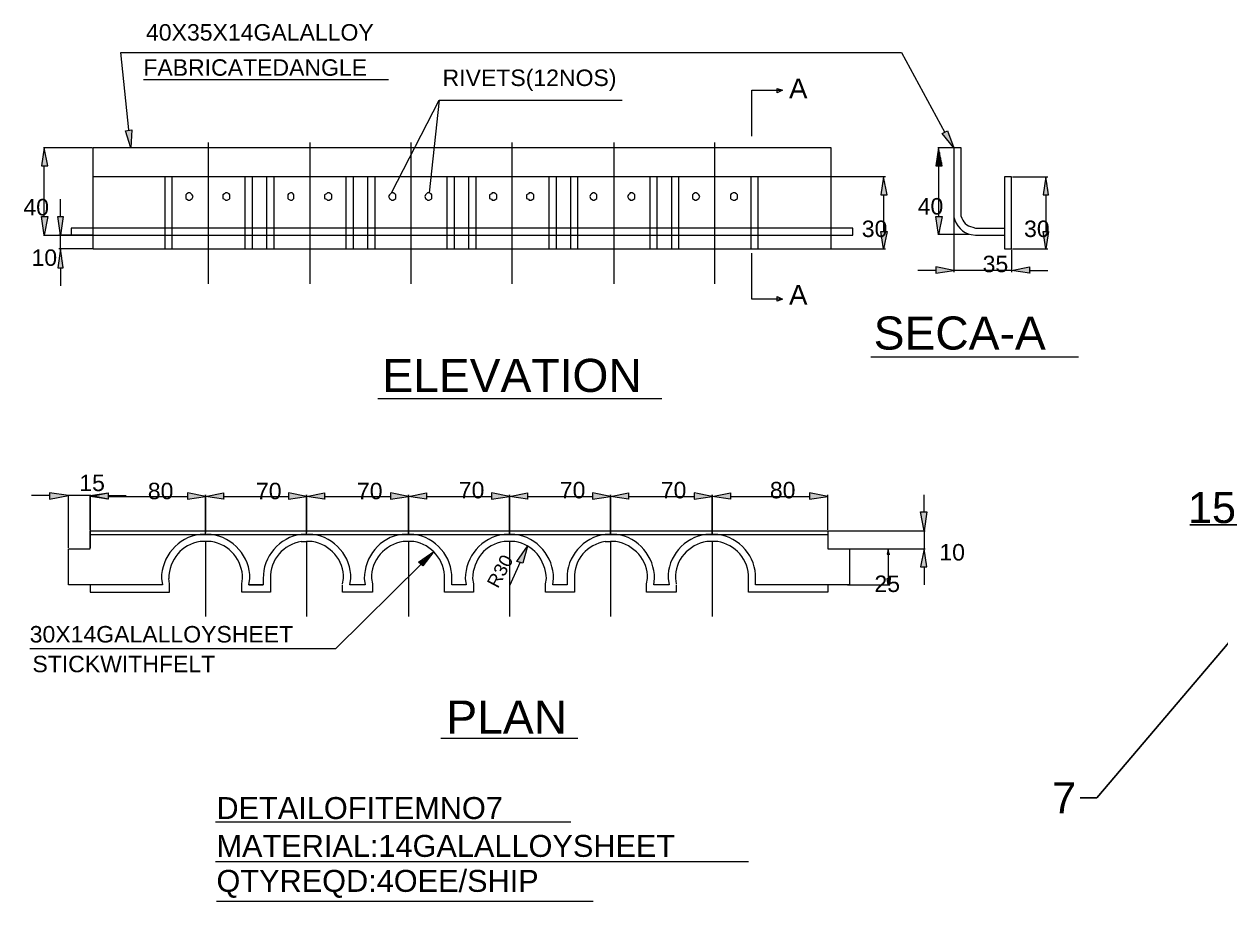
# Model space of a CAD drawing. Header units: millimetres. Extents: x -3009 to 55097, y -2803 to 5841.
# Drawn here: x 8273 to 8852, y 2913 to 3338 of the extents above; entities that cross this region are included whole.
import ezdxf
from ezdxf import colors
from ezdxf.entities.mleader import LeaderData, LeaderLine
from ezdxf.math import Vec2, Vec3

# ---------------------------------------------------------------- set-up
doc = ezdxf.new("R2010")
doc.units = ezdxf.units.MM
for name, color, linetype in [('DIM', 10, 'Continuous'), ('PDF2_Geometry', 7, 'Continuous'), ('PDF2_Solid Fills', 7, 'Continuous'), ('PDF2_Text', 7, 'Continuous')]:
    doc.layers.add(name, color=color, linetype=linetype)
doc.styles.add('PDF F1', font='arial.ttf')
doc.styles.get("Standard").update_dxf_attribs({"font": 'arial.ttf', "height": 15})
doc.dimstyles.new('DIM', dxfattribs={"dimtxt": 15, "dimasz": 3, "dimexe": 1.25, "dimexo": 0.625, "dimtad": 2, "dimtoh": 1, "dimdec": 0, "dimtxsty": 'Standard', "dimcen": 2.5, "dimclrd": 1, "dimclre": 4, "dimclrt": 1, "dimadec": 0, "dimazin": 0, "dimtfac": 1, "dimtdec": 0, "dimtmove": 0, "dimatfit": 3, "dimfxl": 1, "dimtfillclr": 4, "dimarcsym": 0})

# ---------------------------------------------------------------- blocks, each defined once
blk = doc.blocks.new('*D34')
at = {"layer": 'Defpoints', "color": 0, "transparency": 16777216}
for p in [(8862.26, 3095.37), (8862.26, 3079.7), (8877.26, 3079.7)]:
    blk.add_point(p, dxfattribs=at)
at = {"layer": 'DIM', "color": 1, "lineweight": -2, "transparency": 16777216}
for p, q in [((8862.26, 3095.37), (8837.82, 3095.37)), ((8874.26, 3095.37), (8865.26, 3095.37))]:
    blk.add_line(p, q, dxfattribs=at)
at = {"layer": 'DIM', "color": 4, "lineweight": -2, "transparency": 16777216}
for p, q in [((8862.26, 3080.32), (8862.26, 3096.62)), ((8877.26, 3080.32), (8877.26, 3096.62))]:
    blk.add_line(p, q, dxfattribs=at)
at = {"layer": 'DIM', "color": 1, "transparency": 16777216}
for points in [[(8865.26, 3095.87), (8865.26, 3094.87), (8862.26, 3095.37)], [(8874.26, 3095.87), (8874.26, 3094.87), (8877.26, 3095.37)]]:
    blk.add_solid(points, dxfattribs=at)
at = {"layer": 'DIM', "color": 1, "transparency": 16777216, "insert": (8848.54, 3103.65), "char_height": 15, "attachment_point": 5}
blk.add_mtext('15', dxfattribs=at)

msp = doc.modelspace()

# ---------------------------------------------------------------- hatches: boundary and pattern name
at = {"layer": 'PDF2_Solid Fills', "transparency": 33554559}
for points in [[(8324.34, 3281.34), (8324.77, 3283.53), (8324.77, 3287.02), (8323.9, 3287.02), (8322.15, 3286.59), (8322.15, 3285.71), (8322.59, 3285.71), (8322.59, 3283.53), (8323.02, 3283.53), (8323.02, 3282.21), (8323.46, 3282.21), (8323.46, 3280.47), (8323.9, 3280.47), (8323.9, 3278.72)], [(8284.12, 3270.41), (8283.68, 3270.41), (8283.68, 3273.03), (8283.25, 3273.03), (8283.25, 3275.66), (8282.81, 3275.66), (8282.81, 3277.84), (8282.33, 3277.84), (8281.93, 3273.91), (8281.5, 3271.29), (8281.06, 3269.97), (8281.06, 3269.1), (8284.12, 3269.1)], [(8717.75, 3271.29), (8717.31, 3271.29), (8717.31, 3273.47), (8716.88, 3273.47), (8716.88, 3276.09), (8716, 3276.09), (8715.56, 3273.91), (8715.13, 3271.29), (8714.69, 3269.97), (8714.69, 3269.1), (8717.75, 3269.1)], [(8691.09, 3256.42), (8690.65, 3256.42), (8690.65, 3259.05), (8690.21, 3259.05), (8690.21, 3262.11), (8689.77, 3262.11), (8689.77, 3263.42), (8689.34, 3263.42), (8688.9, 3260.79), (8688.46, 3258.17), (8688.03, 3255.99), (8688.03, 3255.11), (8691.09, 3255.11)], [(8769.77, 3255.99), (8769.33, 3255.99), (8769.33, 3258.61), (8768.89, 3258.61), (8768.89, 3261.23), (8768.46, 3261.23), (8768.46, 3263.85), (8767.97, 3263.85), (8767.58, 3260.79), (8767.15, 3258.17), (8766.71, 3255.99), (8766.71, 3255.11), (8769.77, 3255.11)], [(8283.25, 3238.94), (8284.12, 3245.06), (8281.06, 3245.06), (8281.06, 3244.18), (8281.5, 3244.18), (8281.5, 3241.12), (8281.93, 3241.12), (8281.93, 3238.5), (8282.37, 3238.5), (8282.37, 3235.88), (8282.81, 3238.5)], [(8291.55, 3244.18), (8291.99, 3245.06), (8288.93, 3245.06), (8288.93, 3243.31), (8289.37, 3243.31), (8289.37, 3241.12), (8289.8, 3241.12), (8289.8, 3238.5), (8290.24, 3238.5), (8290.24, 3235.88), (8291.11, 3241.12)], [(8716, 3239.81), (8716, 3236.75), (8716.88, 3236.75), (8716.88, 3239.38), (8717.69, 3245.06), (8715.13, 3245.06), (8715.13, 3242.44), (8715.56, 3242.44), (8715.56, 3239.81)], [(8690.65, 3235), (8691.02, 3237.63), (8688.03, 3237.63), (8688.03, 3237.19), (8688.46, 3237.19), (8688.46, 3234.57), (8688.9, 3234.57), (8688.9, 3231.94), (8689.34, 3231.94), (8689.34, 3229.32), (8689.77, 3229.32), (8690.21, 3228.88), (8690.21, 3233.69)], [(8769.33, 3236.75), (8769.62, 3237.63), (8766.71, 3237.63), (8766.71, 3236.32), (8767.15, 3236.32), (8767.15, 3233.69), (8767.58, 3233.69), (8767.58, 3231.51), (8768.02, 3231.51), (8768.02, 3228.88), (8768.46, 3230.63)], [(8291.99, 3221.02), (8291.55, 3221.02), (8291.55, 3223.64), (8291.11, 3223.64), (8291.11, 3226.26), (8290.68, 3226.26), (8290.68, 3228.88), (8290.24, 3228.88), (8289.8, 3225.82), (8288.93, 3220.58), (8291.99, 3220.14)], [(8714.69, 3217.08), (8715.56, 3217.52), (8719.06, 3217.96), (8721.68, 3218.39), (8723.43, 3218.74), (8723.43, 3218.9), (8721.25, 3219.27), (8716.88, 3220.14), (8714.69, 3220.14)], [(8758.84, 3217.52), (8760.59, 3217.08), (8760.59, 3220.14), (8759.28, 3220.14), (8757.53, 3219.7), (8753.59, 3219.27), (8752.28, 3218.83), (8754.03, 3218.39), (8756.65, 3217.96)], [(8288.93, 3110.42), (8285.87, 3110.86), (8284.99, 3110.86), (8284.99, 3107.8), (8291.11, 3108.67), (8291.55, 3109.11), (8294.17, 3109.55)], [(8312.53, 3110.86), (8312.1, 3110.42), (8308.6, 3109.99), (8304.67, 3109.59), (8304.67, 3109.46), (8310.79, 3108.24), (8313.41, 3107.8), (8313.41, 3110.86)], [(8311.66, 3107.8), (8313.41, 3107.36), (8313.41, 3110.42), (8312.1, 3110.42), (8310.35, 3109.99), (8306.41, 3109.55), (8305.54, 3109.11), (8307.29, 3108.67)], [(8354.94, 3109.99), (8353.62, 3110.42), (8351.88, 3110.42), (8351.88, 3107.36), (8352.75, 3107.8), (8354.5, 3108.24), (8357.56, 3108.67), (8361.05, 3109.11), (8358.43, 3109.55)], [(8368.49, 3107.8), (8369.8, 3107.36), (8369.8, 3110.42), (8368.49, 3110.42), (8366.3, 3109.99), (8363.24, 3109.55), (8361.49, 3109.11), (8366.74, 3108.24)], [(8404.33, 3109.99), (8403.02, 3110.42), (8400.83, 3110.42), (8400.83, 3107.36), (8401.71, 3107.8), (8403.89, 3108.24), (8406.52, 3108.67), (8410.01, 3109.11), (8407.39, 3109.55)], [(8417.01, 3107.8), (8418.76, 3107.36), (8418.76, 3110.42), (8417.44, 3110.42), (8415.7, 3109.99), (8411.76, 3109.55), (8410.45, 3109.11), (8412.2, 3108.67), (8414.82, 3108.24)], [(8456.35, 3109.55), (8451.98, 3110.42), (8450.23, 3110.42), (8450.23, 3107.51), (8451.1, 3107.8), (8457.22, 3108.67), (8458.97, 3109.11)], [(8467.28, 3107.8), (8467.71, 3107.58), (8467.71, 3110.42), (8466.4, 3110.42), (8462.03, 3109.55), (8458.53, 3109.11), (8462.03, 3108.67), (8465.09, 3108.24)], [(8502.68, 3109.99), (8500.94, 3110.42), (8499.19, 3110.42), (8499.19, 3107.36), (8501.81, 3108.24), (8504.87, 3108.67), (8507.49, 3109.11), (8505.31, 3109.55)], [(8516.23, 3107.8), (8517.11, 3107.36), (8517.11, 3110.42), (8515.36, 3110.42), (8510.99, 3109.55), (8507.93, 3109.11), (8510.99, 3108.67), (8514.49, 3108.24)], [(8551.64, 3109.99), (8550.33, 3110.42), (8548.15, 3110.42), (8548.15, 3107.36), (8549.89, 3107.8), (8551.21, 3108.24), (8554.26, 3108.67), (8556.45, 3109.11), (8554.7, 3109.55)], [(8564.76, 3110.42), (8561.26, 3109.99), (8559.51, 3109.55), (8557.32, 3109.18), (8557.32, 3109.02), (8559.07, 3108.67), (8563.44, 3108.24), (8565.19, 3107.8), (8566.07, 3107.36), (8566.07, 3110.42)], [(8604.53, 3109.55), (8600.16, 3110.42), (8597.54, 3110.42), (8597.54, 3107.45), (8605.85, 3109.11)], [(8614.59, 3110.86), (8612.4, 3110.42), (8611.97, 3109.99), (8608.91, 3109.55), (8607.16, 3109.11), (8612.4, 3108.24), (8613.71, 3107.8), (8615.03, 3107.8), (8615.03, 3110.86)], [(8656.12, 3110.42), (8654.37, 3110.86), (8653.49, 3110.86), (8653.49, 3107.8), (8654.37, 3107.8), (8656.12, 3108.24), (8659.18, 3108.67), (8662.67, 3109.11), (8660.05, 3109.55), (8656.55, 3109.99)], [(8709.88, 3098.62), (8710.32, 3100.81), (8710.32, 3101.68), (8707.26, 3101.68), (8707.7, 3101.24), (8707.7, 3098.62), (8708.13, 3098.62), (8708.13, 3096.43), (8708.57, 3096.43), (8708.57, 3093.81), (8709.01, 3093.81), (8709.01, 3092.5), (8709.45, 3096)], [(8511.86, 3077.2), (8513.18, 3077.2), (8514.05, 3076.76), (8514.49, 3076.33), (8514.49, 3076.76), (8514.92, 3078.08), (8515.36, 3079.82), (8515.8, 3081.14), (8516.23, 3082.88), (8516.67, 3083.76), (8516.23, 3083.76), (8515.8, 3083.32), (8515.36, 3082.45), (8514.49, 3081.57), (8514.05, 3080.7), (8513.18, 3079.82), (8512.74, 3078.95), (8511.86, 3078.08)], [(8691.96, 3081.57), (8691.96, 3083.76), (8691.52, 3083.76), (8691.52, 3080.7), (8692.4, 3080.7), (8692.4, 3081.57)], [(8709.01, 3082.45), (8708.57, 3080.7), (8708.13, 3078.51), (8707.7, 3076.76), (8707.26, 3075.45), (8710.32, 3075.07), (8710.32, 3077.2), (8709.88, 3077.2), (8709.88, 3079.82), (8709.45, 3079.82), (8709.45, 3082.45)], [(8691.09, 3069.33), (8691.52, 3068.9), (8691.52, 3066.27), (8691.6, 3066.27), (8691.96, 3068.46), (8692.4, 3069.33)]]:
    msp.add_hatch(color=256, dxfattribs=at).paths.add_polyline_path(points)
h = msp.add_hatch(color=256, dxfattribs=at)
h.paths.add_polyline_path([(8720.81, 3285.27), (8720.81, 3286.59), (8720.37, 3286.59), (8720.37, 3285.71), (8719.5, 3285.71), (8717.75, 3285.27), (8718.62, 3284.84), (8718.62, 3283.96), (8719.06, 3283.96), (8719.06, 3283.09), (8719.5, 3283.09), (8721.25, 3281.34), (8721.25, 3280.47), (8721.68, 3280.47), (8723, 3279.15), (8723, 3280.03), (8722.56, 3280.03), (8722.56, 3281.34), (8722.12, 3281.34), (8722.12, 3282.65), (8721.68, 3282.65), (8721.68, 3283.96), (8721.25, 3283.96), (8721.25, 3285.27)])
h.paths.add_polyline_path([(8723.43, 3278.72), (8723, 3278.72), (8723.43, 3278.28)])
h = msp.add_hatch(color=256, dxfattribs=at)
h.paths.add_polyline_path([(8469.9, 3081.14), (8470.34, 3080.7), (8470.34, 3081.14)])
h.paths.add_polyline_path([(8470.34, 3081.57), (8470.77, 3081.14), (8470.77, 3081.57)])
h.paths.add_polyline_path([(8463.78, 3077.2), (8464.65, 3076.76), (8465.53, 3075.89), (8466.4, 3075.45), (8466.4, 3075.89), (8466.84, 3076.33), (8467.28, 3077.2), (8468.15, 3078.08), (8468.59, 3078.95), (8469.46, 3079.82), (8469.9, 3080.7), (8469.03, 3080.7), (8468.59, 3080.26), (8468.15, 3079.82), (8467.28, 3079.39), (8466.4, 3078.51), (8465.53, 3078.08), (8465.09, 3077.64)])

# ---------------------------------------------------------------- linework, layer by layer
at = {"layer": 'PDF2_Geometry', "lineweight": 13}
for points in [[(8323.46, 3287.02), (8319.53, 3324.62), (8698.08, 3324.62), (8719.06, 3285.71)], [(8330.46, 3311.5), (8449.35, 3311.5)], [(8625.52, 3283.96), (8625.52, 3306.26), (8640.38, 3306.26), (8637.76, 3304.94), (8637.76, 3307.13), (8640.38, 3306.26)], [(8450.67, 3256.42), (8473.83, 3301.45), (8469.03, 3256.42)], [(8473.83, 3301.45), (8562.57, 3301.45)], [(8305.54, 3278.28), (8281.93, 3278.28)], [(8690.21, 3264.29), (8663.98, 3264.29), (8663.98, 3278.28), (8305.98, 3278.28), (8305.98, 3264.29)], [(8361.93, 3212.27), (8361.93, 3280.9)], [(8411.32, 3212.27), (8411.32, 3280.9)], [(8460.28, 3212.27), (8460.28, 3280.9)], [(8509.24, 3212.27), (8509.24, 3280.9)], [(8558.64, 3212.27), (8558.64, 3280.9)], [(8607.59, 3212.27), (8607.59, 3280.9)], [(8723, 3278.28), (8715.56, 3278.28)], [(8726.93, 3245.06), (8726.93, 3246.81), (8726.93, 3278.28), (8723.43, 3278.28), (8723.43, 3246.81), (8723.43, 3244.62)], [(8282.37, 3245.06), (8282.37, 3269.54)], [(8716, 3269.54), (8716, 3245.06)], [(8340.95, 3229.32), (8340.95, 3264.29)], [(8344.44, 3229.32), (8344.44, 3264.29)], [(8379.85, 3229.32), (8379.85, 3264.29)], [(8383.35, 3229.32), (8383.35, 3264.29)], [(8390.34, 3229.32), (8390.34, 3264.29)], [(8393.84, 3229.32), (8393.84, 3264.29)], [(8428.81, 3229.32), (8428.81, 3264.29)], [(8432.31, 3229.32), (8432.31, 3264.29)], [(8439.3, 3229.32), (8439.3, 3264.29)], [(8442.8, 3229.32), (8442.8, 3264.29)], [(8477.77, 3229.32), (8477.77, 3264.29)], [(8481.26, 3229.32), (8481.26, 3264.29)], [(8488.26, 3229.32), (8488.26, 3264.29)], [(8491.76, 3229.32), (8491.76, 3264.29)], [(8527.16, 3229.32), (8527.16, 3264.29)], [(8530.66, 3229.32), (8530.66, 3264.29)], [(8537.65, 3229.32), (8537.65, 3264.29)], [(8541.15, 3229.32), (8541.15, 3264.29)], [(8576.12, 3229.32), (8576.12, 3264.29)], [(8579.62, 3229.32), (8579.62, 3264.29)], [(8586.61, 3229.32), (8586.61, 3264.29)], [(8590.11, 3229.32), (8590.11, 3264.29)], [(8625.08, 3229.32), (8625.08, 3264.29)], [(8628.58, 3229.32), (8628.58, 3264.29)], [(8751.85, 3264.29), (8768.89, 3264.29)], [(8689.34, 3255.55), (8689.34, 3237.63)], [(8768.02, 3255.55), (8768.02, 3237.63)], [(8290.24, 3245.06), (8290.24, 3253.36)], [(8723.43, 3245.06), (8723.43, 3217.96)], [(8730.86, 3236.32), (8715.56, 3236.32)], [(8731.74, 3236.32), (8733.92, 3235.88), (8747.91, 3235.88)], [(8732.61, 3239.81), (8733.92, 3239.38), (8747.91, 3239.38)], [(8281.93, 3235.88), (8305.54, 3235.88), (8289.37, 3235.88)], [(8290.24, 3229.32), (8290.24, 3235.88)], [(8305.54, 3229.32), (8289.37, 3229.32)], [(8640.38, 3204.84), (8637.76, 3203.97), (8637.76, 3206.15), (8640.38, 3204.84), (8625.52, 3204.84), (8625.52, 3227.14)], [(8663.98, 3229.32), (8690.21, 3229.32)], [(8751.41, 3228.88), (8751.41, 3217.96)], [(8751.85, 3229.32), (8768.89, 3229.32)], [(8290.24, 3220.14), (8290.24, 3211.4)], [(8714.69, 3218.83), (8705.95, 3218.83)], [(8751.41, 3218.83), (8723.43, 3218.83)], [(8760.15, 3218.83), (8768.89, 3218.83)], [(8683.22, 3176.87), (8783.76, 3176.87)], [(8444.11, 3156.76), (8581.8, 3156.76)], [(8284.99, 3109.55), (8276.25, 3109.55)], [(8294.17, 3084.2), (8294.17, 3109.99)], [(8304.67, 3109.55), (8294.17, 3109.55)], [(8304.67, 3092.94), (8304.67, 3109.99), (8304.67, 3084.2)], [(8313.41, 3109.55), (8322.15, 3109.55)], [(8313.41, 3109.11), (8351.88, 3109.11)], [(8360.62, 3091.19), (8360.62, 3109.99), (8360.62, 3091.63)], [(8369.36, 3109.11), (8400.83, 3109.11)], [(8409.58, 3091.19), (8409.58, 3109.99), (8409.58, 3091.63)], [(8418.32, 3109.11), (8450.23, 3109.11)], [(8467.71, 3109.11), (8499.19, 3109.11)], [(8516.67, 3109.11), (8548.15, 3109.11)], [(8565.63, 3109.11), (8597.54, 3109.11)], [(8615.03, 3109.11), (8653.49, 3109.11)], [(8662.24, 3092.94), (8662.24, 3109.99)], [(8709.01, 3101.68), (8709.01, 3109.99)], [(8304.67, 3090.75), (8304.67, 3092.5), (8662.24, 3092.5), (8662.24, 3090.75)], [(8653.93, 3092.5), (8709.45, 3092.5)], [(8709.01, 3092.5), (8709.01, 3083.76)], [(8339.2, 3069.33), (8339.64, 3066.27), (8294.17, 3066.27), (8294.17, 3083.76), (8304.67, 3083.76), (8304.67, 3090.75), (8662.24, 3090.75), (8662.24, 3083.76), (8672.73, 3083.76), (8672.73, 3066.27), (8662.24, 3066.27), (8662.24, 3062.78), (8623.77, 3062.78), (8623.77, 3066.71), (8623.77, 3069.33)], [(8363.24, 3090.75), (8360.62, 3090.75), (8357.99, 3090.75)], [(8360.62, 3087.26), (8357.99, 3087.26)], [(8412.64, 3090.75), (8409.58, 3090.75), (8406.95, 3090.75)], [(8406.95, 3087.26), (8409.58, 3087.26), (8409.58, 3050.97)], [(8412.2, 3087.26), (8409.58, 3087.26)], [(8461.59, 3090.75), (8458.97, 3090.75), (8455.91, 3090.75)], [(8458.97, 3087.26), (8456.35, 3087.26)], [(8461.59, 3087.26), (8458.97, 3087.26), (8458.97, 3050.97)], [(8510.55, 3090.75), (8507.93, 3090.75), (8505.31, 3090.75)], [(8507.93, 3087.26), (8505.31, 3087.26)], [(8510.55, 3087.26), (8507.93, 3087.26), (8507.93, 3050.97)], [(8559.95, 3090.75), (8556.89, 3090.75), (8554.26, 3090.75)], [(8554.26, 3087.26), (8556.89, 3087.26), (8556.89, 3050.97)], [(8559.51, 3087.26), (8556.89, 3087.26)], [(8608.91, 3090.75), (8606.28, 3090.75), (8603.22, 3090.75)], [(8606.28, 3087.26), (8603.66, 3087.26)], [(8608.91, 3087.26), (8606.28, 3087.26), (8606.28, 3050.97)], [(8664.86, 3083.76), (8709.45, 3083.76)], [(8673.16, 3083.76), (8692.4, 3083.76)], [(8691.52, 3081.14), (8691.52, 3069.33)], [(8465.09, 3076.33), (8423.56, 3035.24), (8293.3, 3035.24), (8275.38, 3035.24)], [(8513.18, 3077.2), (8507.93, 3065.84)], [(8709.01, 3075.02), (8709.01, 3066.27)], [(8304.67, 3066.27), (8304.67, 3062.78), (8343.13, 3062.78), (8343.13, 3066.71), (8342.7, 3069.33)], [(8388.59, 3069.33), (8388.59, 3066.27), (8381.6, 3066.27), (8382.04, 3069.33)], [(8441.05, 3069.33), (8441.49, 3066.71), (8441.49, 3062.78), (8427.06, 3062.78), (8427.06, 3066.27)], [(8427.06, 3066.71), (8427.5, 3069.33)], [(8437.55, 3069.33), (8437.99, 3066.27), (8430.56, 3066.27), (8431, 3069.33)], [(8490.01, 3069.33), (8490.44, 3066.71), (8490.44, 3066.27), (8490.44, 3062.78), (8476.46, 3062.78), (8476.46, 3066.71)], [(8476.46, 3066.27), (8476.46, 3066.71), (8476.46, 3069.33)], [(8486.51, 3069.33), (8486.95, 3066.27), (8479.95, 3066.27), (8479.95, 3069.33)], [(8539.4, 3069.33), (8539.4, 3066.71), (8539.4, 3062.78), (8525.41, 3062.78), (8525.41, 3066.71), (8525.85, 3069.33)], [(8535.91, 3069.33), (8535.91, 3066.27), (8528.91, 3066.27), (8529.35, 3069.33)], [(8588.8, 3066.27), (8588.8, 3062.78), (8574.37, 3062.78), (8574.37, 3066.71), (8574.81, 3069.33)], [(8584.86, 3069.33), (8585.3, 3066.27), (8577.87, 3066.27), (8578.31, 3069.33)], [(8588.36, 3069.33), (8588.8, 3066.71)], [(8671.42, 3066.27), (8662.24, 3066.27), (8627.27, 3066.27), (8627.27, 3069.33)], [(8381.6, 3066.27), (8388.59, 3066.27)], [(8671.85, 3066.27), (8692.4, 3066.27)], [(8474.71, 2991.96), (8541.15, 2991.96)], [(8365.43, 2951.31), (8537.65, 2951.31)], [(8365.43, 2932.08), (8623.77, 2932.08)], [(8365.86, 2912.84), (8548.58, 2912.84)]]:
    msp.add_lwpolyline(points, dxfattribs=at)
for points in [[(8324.77, 3287.02), (8324.34, 3278.28), (8321.71, 3286.59)], [(8720.37, 3286.59), (8723.43, 3278.28), (8717.75, 3285.27)], [(8281.06, 3269.54), (8284.12, 3269.54), (8282.37, 3278.28)], [(8714.69, 3269.54), (8717.75, 3269.54), (8716, 3278.28)], [(8305.98, 3229.32), (8663.98, 3229.32), (8663.98, 3264.29), (8305.98, 3264.29)], [(8688.03, 3255.55), (8691.09, 3255.55), (8689.34, 3264.29)], [(8751.41, 3235.88), (8751.41, 3239.38), (8751.41, 3264.29), (8747.91, 3264.29), (8747.91, 3235.88), (8747.91, 3229.32), (8751.41, 3229.32)], [(8766.71, 3255.55), (8769.33, 3255.55), (8768.02, 3264.29)], [(8354.5, 3254.68), (8354.06, 3255.55), (8353.62, 3255.99), (8353.19, 3256.42), (8352.31, 3256.42), (8351.44, 3255.99), (8351, 3255.55), (8351, 3254.68), (8351, 3253.8), (8351.44, 3253.36), (8352.31, 3252.93), (8353.19, 3252.93), (8353.62, 3253.36), (8354.06, 3253.8)], [(8372.42, 3254.68), (8372.42, 3255.55), (8371.98, 3255.99), (8371.11, 3256.42), (8370.23, 3256.42), (8369.8, 3255.99), (8368.92, 3255.55), (8368.92, 3254.68), (8368.92, 3253.8), (8369.8, 3253.36), (8370.23, 3252.93), (8371.11, 3252.93), (8371.98, 3253.36), (8372.42, 3253.8)], [(8403.46, 3254.68), (8403.46, 3255.55), (8403.02, 3255.99), (8402.58, 3256.42), (8401.71, 3256.42), (8400.83, 3255.99), (8400.4, 3255.55), (8400.4, 3254.68), (8400.4, 3253.8), (8400.83, 3253.36), (8401.71, 3252.93), (8402.58, 3252.93), (8403.02, 3253.36), (8403.46, 3253.8)], [(8421.82, 3254.68), (8421.82, 3255.55), (8421.38, 3255.99), (8420.5, 3256.42), (8419.63, 3256.42), (8419.19, 3255.99), (8418.32, 3255.55), (8418.32, 3254.68), (8418.32, 3253.8), (8419.19, 3253.36), (8419.63, 3252.93), (8420.5, 3252.93), (8421.38, 3253.36), (8421.82, 3253.8)], [(8452.85, 3254.68), (8452.85, 3255.55), (8452.41, 3255.99), (8451.54, 3256.42), (8450.67, 3256.42), (8450.23, 3255.99), (8449.79, 3255.55), (8449.35, 3254.68), (8449.79, 3253.8), (8450.23, 3253.36), (8450.67, 3252.93), (8451.54, 3252.93), (8452.41, 3253.36), (8452.85, 3253.8)], [(8470.34, 3254.68), (8470.34, 3255.55), (8469.9, 3255.99), (8469.03, 3256.42), (8468.15, 3256.42), (8467.71, 3255.99), (8467.28, 3255.55), (8466.84, 3254.68), (8467.28, 3253.8), (8467.71, 3253.36), (8468.15, 3252.93), (8469.03, 3252.93), (8469.9, 3253.36), (8470.34, 3253.8)], [(8501.81, 3254.68), (8501.81, 3255.55), (8501.37, 3255.99), (8500.5, 3256.42), (8499.62, 3256.42), (8499.19, 3255.99), (8498.31, 3255.55), (8498.31, 3254.68), (8498.31, 3253.8), (8499.19, 3253.36), (8499.62, 3252.93), (8500.5, 3252.93), (8501.37, 3253.36), (8501.81, 3253.8)], [(8519.73, 3254.68), (8519.73, 3255.55), (8519.29, 3255.99), (8518.42, 3256.42), (8517.55, 3256.42), (8517.11, 3255.99), (8516.23, 3255.55), (8516.23, 3254.68), (8516.23, 3253.8), (8517.11, 3253.36), (8517.55, 3252.93), (8518.42, 3252.93), (8519.29, 3253.36), (8519.73, 3253.8)], [(8550.33, 3254.68), (8550.33, 3255.55), (8549.89, 3255.99), (8549.02, 3256.42), (8548.58, 3256.42), (8547.71, 3255.99), (8547.27, 3255.55), (8546.83, 3254.68), (8547.27, 3253.8), (8547.71, 3253.36), (8548.58, 3252.93), (8549.02, 3252.93), (8549.89, 3253.36), (8550.33, 3253.8)], [(8568.69, 3254.68), (8568.69, 3255.55), (8568.25, 3255.99), (8567.38, 3256.42), (8566.5, 3256.42), (8566.07, 3255.99), (8565.63, 3255.55), (8565.19, 3254.68), (8565.63, 3253.8), (8566.07, 3253.36), (8566.5, 3252.93), (8567.38, 3252.93), (8568.25, 3253.36), (8568.69, 3253.8)], [(8600.16, 3254.68), (8599.73, 3255.55), (8599.29, 3255.99), (8598.41, 3256.42), (8597.98, 3256.42), (8597.1, 3255.99), (8596.67, 3255.55), (8596.67, 3254.68), (8596.67, 3253.8), (8597.1, 3253.36), (8597.98, 3252.93), (8598.41, 3252.93), (8599.29, 3253.36), (8599.73, 3253.8)], [(8618.52, 3254.68), (8618.52, 3255.55), (8618.09, 3255.99), (8617.21, 3256.42), (8616.34, 3256.42), (8615.46, 3255.99), (8615.03, 3255.55), (8615.03, 3254.68), (8615.03, 3253.8), (8615.46, 3253.36), (8616.34, 3252.93), (8617.21, 3252.93), (8618.09, 3253.36), (8618.52, 3253.8)], [(8281.06, 3245.06), (8284.12, 3245.06), (8282.37, 3235.88)], [(8288.93, 3245.06), (8291.55, 3245.06), (8290.24, 3235.88)], [(8714.69, 3245.06), (8717.75, 3245.06), (8716, 3236.32)], [(8663.98, 3239.38), (8305.98, 3239.38), (8295.49, 3239.38), (8295.49, 3235.88), (8305.98, 3235.88), (8663.98, 3235.88), (8674.47, 3235.88), (8674.47, 3239.38)], [(8688.03, 3237.63), (8691.09, 3237.63), (8689.34, 3229.32)], [(8766.71, 3237.63), (8769.33, 3237.63), (8768.02, 3229.32)], [(8288.93, 3220.14), (8291.55, 3220.14), (8290.24, 3229.32)], [(8714.69, 3220.58), (8714.69, 3217.52), (8723.43, 3218.83)], [(8760.15, 3220.58), (8760.15, 3217.52), (8751.41, 3218.83)], [(8284.99, 3110.86), (8284.99, 3107.8), (8294.17, 3109.55)], [(8313.41, 3110.86), (8313.41, 3107.8), (8304.67, 3109.11)], [(8313.41, 3110.86), (8313.41, 3107.8), (8304.67, 3109.55)], [(8351.88, 3110.86), (8351.88, 3107.8), (8360.62, 3109.11)], [(8369.36, 3110.86), (8369.36, 3107.8), (8360.62, 3109.11)], [(8400.83, 3110.86), (8400.83, 3107.8), (8409.58, 3109.11)], [(8418.32, 3110.86), (8418.32, 3107.8), (8409.58, 3109.11)], [(8450.23, 3110.86), (8450.23, 3107.8), (8458.97, 3109.11)], [(8467.71, 3110.86), (8467.71, 3107.8), (8458.97, 3109.11)], [(8458.97, 3109.99), (8458.97, 3091.19)], [(8499.19, 3110.86), (8499.19, 3107.8), (8507.93, 3109.11)], [(8516.67, 3110.86), (8516.67, 3107.8), (8507.93, 3109.11)], [(8507.93, 3109.99), (8507.93, 3091.19)], [(8548.15, 3110.86), (8548.15, 3107.8), (8556.89, 3109.11)], [(8565.63, 3110.86), (8565.63, 3107.8), (8556.89, 3109.11)], [(8556.89, 3109.99), (8556.89, 3091.19)], [(8597.54, 3110.86), (8597.54, 3107.8), (8606.28, 3109.11)], [(8615.03, 3110.86), (8615.03, 3107.8), (8606.28, 3109.11)], [(8606.28, 3109.99), (8606.28, 3091.19)], [(8653.49, 3110.86), (8653.49, 3107.8), (8662.24, 3109.11)], [(8707.26, 3101.68), (8710.32, 3101.68), (8709.01, 3092.5)], [(8463.78, 3077.2), (8471.21, 3082.45), (8465.97, 3075.45)], [(8511.43, 3077.64), (8516.67, 3085.07), (8514.49, 3076.76)], [(8691.09, 3081.14), (8691.96, 3081.14), (8691.52, 3083.76)], [(8707.26, 3075.02), (8710.32, 3075.02), (8709.01, 3083.76)], [(8691.09, 3069.33), (8691.96, 3069.33), (8691.52, 3066.27)]]:
    msp.add_lwpolyline(points, close=True, dxfattribs=at)
msp.add_lwpolyline([(8392.09, 3069.33), (8392.09, 3066.71), (8392.09, 3062.78), (8378.1, 3062.78), (8378.1, 3066.71), (8378.54, 3069.33, 0.37426), (8363.24, 3087.26), (8360.62, 3087.26), (8360.62, 3050.97)], format="xyb", dxfattribs=at)
for points in [[(8723.43, 3244.62), (8724.31, 3240.69), (8727.8, 3236.75), (8731.74, 3236.32)], [(8726.93, 3245.06), (8727.8, 3242.44), (8729.55, 3240.25), (8732.61, 3239.81)], [(8357.99, 3090.75), (8347.07, 3089.44), (8339.2, 3079.82), (8339.2, 3069.33)], [(8357.99, 3087.26), (8348.82, 3085.94), (8343.13, 3078.51), (8342.7, 3069.33)], [(8382.04, 3069.33), (8382.47, 3079.82), (8373.73, 3089.44), (8363.24, 3090.75)], [(8406.95, 3090.75), (8396.46, 3089.44), (8388.16, 3079.82), (8388.59, 3069.33)], [(8406.95, 3087.26), (8398.65, 3085.94), (8391.65, 3078.51), (8392.09, 3069.33)], [(8427.5, 3069.33), (8427.94, 3078.08), (8420.94, 3085.94), (8412.2, 3087.26)], [(8431, 3069.33), (8431.43, 3079.82), (8423.13, 3089.44), (8412.64, 3090.75)], [(8455.91, 3090.75), (8444.98, 3089.44), (8437.55, 3079.82), (8437.55, 3069.33)], [(8456.35, 3087.26), (8447.61, 3085.94), (8440.61, 3078.08), (8441.05, 3069.33)], [(8479.95, 3069.33), (8480.39, 3079.82), (8472.08, 3089.44), (8461.59, 3090.75)], [(8476.46, 3069.33), (8476.89, 3078.08), (8469.9, 3085.94), (8461.59, 3087.26)], [(8505.31, 3090.75), (8494.38, 3089.44), (8486.51, 3079.82), (8486.51, 3069.33)], [(8505.31, 3087.26), (8496.13, 3085.94), (8490.44, 3078.51), (8490.01, 3069.33)], [(8529.35, 3069.33), (8529.35, 3079.82), (8521.48, 3089.44), (8510.55, 3090.75)], [(8525.85, 3069.33), (8525.41, 3078.51), (8519.29, 3085.94), (8510.55, 3087.26)], [(8554.26, 3090.75), (8543.77, 3089.44), (8535.47, 3079.82), (8535.91, 3069.33)], [(8554.26, 3087.26), (8545.96, 3085.94), (8538.97, 3078.51), (8539.4, 3069.33)], [(8574.81, 3069.33), (8575.25, 3078.08), (8568.25, 3085.94), (8559.51, 3087.26)], [(8578.31, 3069.33), (8578.31, 3079.82), (8570.44, 3089.44), (8559.95, 3090.75)], [(8603.22, 3090.75), (8592.73, 3089.44), (8584.43, 3079.82), (8584.86, 3069.33)], [(8603.66, 3087.26), (8594.92, 3085.94), (8587.92, 3078.08), (8588.36, 3069.33)], [(8627.27, 3069.33), (8627.7, 3079.82), (8619.4, 3089.44), (8608.91, 3090.75)], [(8623.77, 3069.33), (8624.21, 3078.51), (8617.21, 3085.94), (8608.91, 3087.26)]]:
    msp.add_open_spline(points, degree=3, dxfattribs=at)

# ---------------------------------------------------------------- texts
at = {"layer": 'PDF2_Text', "attachment_point": 4, "style": 'PDF F1'}
for s, insert, char_height in [('40X35X14GALALLOY', (8331.71, 3334.26), 7.9875), ('FABRICATEDANGLE', (8330.4, 3317.21), 7.9875), ('RIVETS(12NOS)', (8475.51, 3311.09), 7.9875), ('A', (8643.49, 3307.1), 9.6), ('40', (8705.87, 3249.89), 7.988), ('40', (8272.26, 3249.45), 7.988), ('30', (8678.77, 3238.96), 7.988), ('30', (8757.45, 3238.96), 7.988), ('10', (8276.19, 3224.97), 7.988), ('35', (8737.35, 3221.91), 7.988), ('A', (8643.49, 3207), 9.6), ('SECA-A', (8684.52, 3188.33), 16.045), ('ELEVATION', (8446.29, 3167.78), 16.045), ('15', (8299.36, 3115.69), 7.988), ('80', (8332.58, 3111.76), 7.988), ('70', (8385.03, 3111.76), 7.988), ('70', (8433.99, 3111.76), 7.988), ('70', (8483.38, 3112.19), 7.988), ('70', (8532.34, 3112.19), 7.988), ('70', (8581.3, 3112.19), 7.988), ('80', (8634.19, 3112.19), 7.988), ('10', (8716.37, 3082.03), 7.988), ('25', (8684.9, 3066.74), 7.988), ('30X14GALALLOYSHEET', (8275.32, 3042.25), 7.9875), ('STICKWITHFELT', (8276.63, 3027.82), 7.9875), ('PLAN', (8477.33, 3002.11), 16.045), ('DETAILOFITEMNO7', (8365.87, 2957.91), 10.6503), ('MATERIAL:14GALALLOYSHEET', (8365.87, 2939.54), 10.6503), ('QTYREQD:4OEE/SHIP', (8365.87, 2921.18), 10.6503)]:
    msp.add_mtext(s, dxfattribs=dict(at, insert=insert, char_height=char_height))
at = {"layer": 'PDF2_Text', "insert": (8499.55, 3065.67), "char_height": 6.376, "attachment_point": 4, "rotation": 61.9482, "style": 'PDF F1'}
msp.add_mtext('R30', dxfattribs=at)

# ---------------------------------------------------------------- dimensions: what is measured, and where the dimension line sits
at = {"layer": 'DIM'}
dim = msp.add_linear_dim(base=(8862.26, 3095.37), p1=(8877.26, 3079.7), p2=(8862.26, 3079.7), dimstyle='DIM', dxfattribs=at)
dim.commit()
dim.dimension.update_dxf_attribs({"geometry": '*D34', "text_midpoint": (8848.54, 3103.65)})

# ---------------------------------------------------------------- leaders
ml = msp.add_multileader_mtext('Standard')
ml.set_content('7', color=256)
ml.set_leader_properties()
ml.build(insert=Vec2(0, 0))
ctx = ml.context
ctx.base_point, ctx.char_height, ctx.plane_origin = Vec3(8770.97, 2962.93), 15, Vec3(8862.26, 3044.7)
ctx.text_align_type = 2
notes = []
notes.append((ctx, [(0, (1, 1, 0), (8792.68, 2962.93), (-1, 0), 8, [(0, [(8862.26, 3044.7)], 0, [])])]))
ctx.mtext.insert, ctx.mtext.alignment, ctx.mtext.flow_direction = Vec3(8782.68, 2970.43), 3, 5
for ctx, leaders in notes:
    for number, flags, end, landing, length, lines in leaders:
        leader = LeaderData()
        leader.index, (leader.has_last_leader_line, leader.has_dogleg_vector, leader.attachment_direction) = number, flags
        leader.last_leader_point, leader.dogleg_vector, leader.dogleg_length = Vec3(end), Vec3(landing), length
        for number, points, colour, breaks in lines:
            line = LeaderLine()
            line.index, line.vertices, line.color, line.breaks = number, Vec3.list(points), colors.encode_raw_color(colour), breaks
            leader.lines.append(line)
        ctx.leaders.append(leader)

doc.saveas('drawing.dxf')
